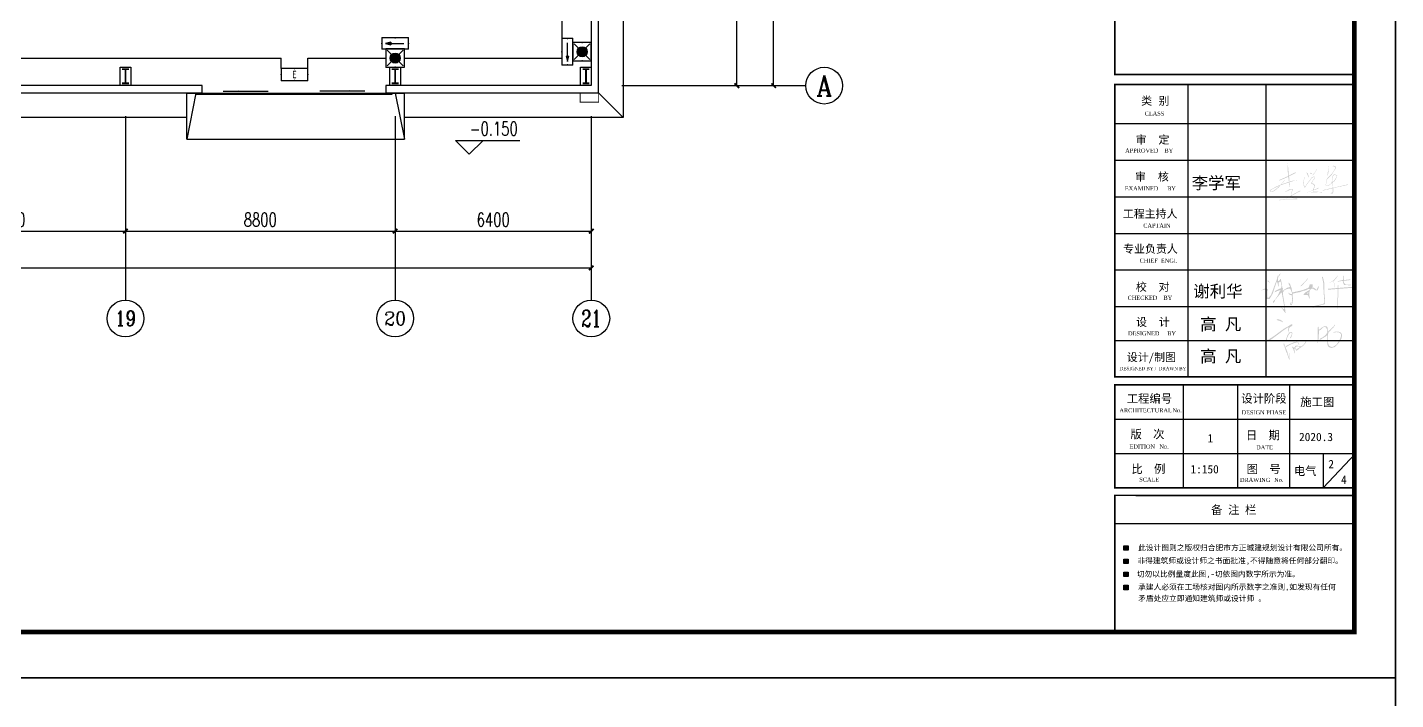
# Model space of a CAD drawing. Extents: x 54907 to 703237, y -798661 to -546661.
# Drawn here: x 210962 to 255607, y -673374 to -651426 of the extents above; entities that cross this region are included whole.
import ezdxf
from ezdxf.enums import TextEntityAlignment as Align

# ---------------------------------------------------------------- set-up
doc = ezdxf.new("R2010")
doc.units = 0
doc.header["$LTSCALE"] = 1000
doc.header["$MEASUREMENT"] = 0
for name, color, linetype in [('1', 140, 'Continuous'), ('AXIS', 3, 'Continuous'), ('AXIS_TEXT', 7, 'Continuous'), ('DIM_ELEV', 3, 'Continuous'), ('EQUIP-照明', 3, 'Continuous'), ('HATCH', 254, 'Continuous'), ('PUB_TEXT', 7, 'Continuous'), ('PUB_TITLE', 4, 'Continuous'), ('STAIR', 2, 'Continuous'), ('WALL', 5, 'Continuous'), ('WINDOW', 4, 'Continuous'), ('WIRE-照明', 1, 'Continuous')]:
    doc.layers.add(name, color=color, linetype=linetype)
doc.layers.add('yichutu', color=7, linetype='Continuous', true_color=0xffffff, plot=False)
doc.styles.add('_TCH_AXIS', font='COMPLEX', dxfattribs={"bigfont": 'GBCBIG'})
doc.styles.add('_TCH_DIM', font='SIMPLEX', dxfattribs={"bigfont": 'GBCBIG'})
doc.styles.add('_TCH_DIM_T3', font='SIMPLEX', dxfattribs={"width": 0.705882, "bigfont": 'GBCBIG'})
doc.styles.add('_TEL_ATTDEF', font='GBENOR', dxfattribs={"width": 0.8, "height": 3, "bigfont": 'GBCBIG'})
doc.styles.add('_TEL_DIM', font='SIMPLEX', dxfattribs={"width": 0.8, "height": 3.5, "bigfont": 'HZTXT'})
doc.styles.add('COMPLEX', font='COMPLEX')
doc.styles.add('GHF', font='times.ttf')
doc.styles.add('STYLE1', font='simhei.ttf', dxfattribs={"width": 0.8})
doc.dimstyles.new('_TCH_ARCH&&150', dxfattribs={"dimtxt": 446.25, "dimasz": 150, "dimexe": 375, "dimexo": 450, "dimgap": 150, "dimtad": 1, "dimdec": 0, "dimzin": 0, "dimdsep": 46, "dimtxsty": '_TCH_DIM_T3', "dimblk": 'ARCHTICK', "dimcen": 0.09, "dimclrt": 7, "dimazin": 2, "dimtfac": 1, "dimtdec": 0, "dimtix": 1, "dimtmove": 2, "dimatfit": 3, "dimldrblk": 'ARCHTICK', "dimfxl": 0, "dimtolj": 1, "dimtzin": 0, "dimarcsym": 0})

# ---------------------------------------------------------------- blocks, each defined once
blk = doc.blocks.new('hrththe')
h = blk.add_hatch(color=2)
h.paths.add_polyline_path([(641672, -50401), (641728, -50401), (641728, -50809), (641672, -50809)])
h.paths.add_polyline_path([(641588, -50809), (641812, -50809), (641812, -50865), (641588, -50865)])
h.paths.add_polyline_path([(641588, -50345), (641812, -50345), (641812, -50401), (641588, -50401)])
at = {"layer": 'PUB_TEXT'}
for p, q in [((641523, -50911), (641523, -50311)), ((641523, -50311), (641873, -50311)), ((641873, -50311), (641873, -50911)), ((641873, -50911), (641523, -50911))]:
    blk.add_line(p, q, dxfattribs=at)
blk = doc.blocks.new('$equip$00002604')
blk.add_hatch(color=256).paths.add_polyline_path([(0.275, 0.5, 1), (-0.274, 0.5, 1)])
for p, q in [((-0.429, 0.929), (-0.194, 0.694)), ((0.194, 0.694), (0.429, 0.929)), ((-0.429, 0.071), (-0.194, 0.306)), ((0.194, 0.306), (0.429, 0.071))]:
    blk.add_line(p, q)
at = {"const_width": 0.05}
blk.add_lwpolyline([(-0.5, 1), (-0.5, 0), (0.5, 0), (0.5, 1), (-0.5, 1), (-0.5, 0)], dxfattribs=at)
blk.add_lwpolyline([(-0.5, 1), (-0.5, 0), (0.5, 0), (0.5, 1)], close=True)
blk.add_circle((0, 0.5), 0.275)
for p in [(0, 1), (-0.5, 0.5), (0, 0), (0.5, 0.5)]:
    blk.add_point(p)
at = {"color": 7, "style": '_TEL_DIM', "flags": 1}
blk.add_attdef('A', text='', height=0.000025, dxfattribs=at).set_placement((0, 0), align=Align.MIDDLE_CENTER)
blk = doc.blocks.new('$equip$00002541')
blk.add_hatch(color=256).paths.add_polyline_path([(-0.24, 0.372), (-0.528, 0.3), (-0.24, 0.228)])
for p, q in [((-0.72, 0.6), (-0.72, 0)), ((0.72, 0.6), (-0.72, 0.6)), ((-0.72, 0), (0.72, 0)), ((-0.24, 0.372), (-0.528, 0.3)), ((-0.528, 0.3), (-0.24, 0.228)), ((-0.24, 0.372), (-0.24, 0.228)), ((0.72, 0), (0.72, 0.6))]:
    blk.add_line(p, q)
at = {"color": 7}
blk.add_line((-0.48, 0.3), (0.48, 0.3), dxfattribs=at)
at = {"const_width": 0.05}
blk.add_lwpolyline([(-0.72, 0.6), (-0.72, 0), (0.72, 0), (0.72, 0.6), (-0.72, 0.6), (-0.72, 0)], dxfattribs=at)
for p in [(-0.72, 0.3), (0, 0.6), (0, 0), (0.72, 0.3)]:
    blk.add_point(p)
at = {"color": 7, "style": '_TEL_DIM', "flags": 1}
blk.add_attdef('A', text='', height=0.00002, dxfattribs=at).set_placement((0, 0), align=Align.MIDDLE_CENTER)
blk = doc.blocks.new('$equip$00002534')
for p, q in [((-0.72, 0.66), (-0.72, 0)), ((0.72, 0.66), (-0.72, 0.66)), ((-0.72, 0), (0.72, 0)), ((0.72, 0), (0.72, 0.66))]:
    blk.add_line(p, q)
at = {"const_width": 0.05}
blk.add_lwpolyline([(-0.72, 0.66), (-0.72, 0), (0.72, 0), (0.72, 0.66), (-0.72, 0.66), (-0.72, 0)], dxfattribs=at)
for p in [(-0.72, 0.33), (0, 0.66), (0, 0), (0.72, 0.33)]:
    blk.add_point(p)
at = {"color": 7, "style": '_TEL_DIM'}
blk.add_attdef('$TEXT$', text='', height=0.4, dxfattribs=at).set_placement((0, 0.33), align=Align.MIDDLE_CENTER)
at = {"color": 7, "style": '_TEL_DIM', "flags": 1}
blk.add_attdef('A', text='', height=0.00002, dxfattribs=at).set_placement((0, 0), align=Align.MIDDLE_CENTER)
blk = doc.blocks.new('*U83')
at = {"layer": 'PUB_TEXT', "style": 'STYLE1'}
blk.add_text('备 注 栏', height=180, dxfattribs=at).set_placement((503976, -819747))
blk = doc.blocks.new('yct-1337-420-200550-63000-150-2010.0')
at = {"layer": 'yichutu', "color": 7, "true_color": 0xffffff}
blk.add_lwpolyline([(0, 0), (0, 63000), (200550, 63000), (200550, 0)], close=True, dxfattribs=at)
blk = doc.blocks.new('_ArchTick')
at = {"color": 0, "linetype": 'ByBlock', "const_width": 0.4}
blk.add_lwpolyline([(-0.5, -0.5), (0.5, 0.5)], dxfattribs=at)
blk = doc.blocks.new('*D298')
at = {"layer": 'AXIS', "color": 0, "lineweight": -2}
for p, q in [((230812, -638579), (234487, -638579)), ((234112, -653329), (234112, -638579)), ((230812, -653329), (234487, -653329))]:
    blk.add_line(p, q, dxfattribs=at)
at = {"layer": 'Defpoints', "color": 0}
for p in [(230362, -638579), (234112, -638579), (230362, -653329)]:
    blk.add_point(p, dxfattribs=at)
at = {"layer": 'AXIS', "color": 0, "lineweight": -2, "xscale": 150, "yscale": 150, "zscale": 150}
for p, rotation in [((234112, -638579), 90), ((234112, -653329), 270)]:
    blk.add_blockref('_ArchTick', p, dxfattribs=dict(at, rotation=rotation))
at = {"layer": 'AXIS', "color": 7, "insert": (233739, -645954), "char_height": 446.2, "attachment_point": 5, "rotation": 90, "style": '_TCH_DIM_T3'}
blk.add_mtext('\\A1;14750', dxfattribs=at)
blk = doc.blocks.new('*D300')
at = {"layer": 'AXIS', "color": 0, "lineweight": -2}
for p, q in [((230812, -623829), (235687, -623829)), ((235312, -653329), (235312, -623829)), ((230812, -653329), (235687, -653329))]:
    blk.add_line(p, q, dxfattribs=at)
at = {"layer": 'Defpoints', "color": 0}
for p in [(230362, -623829), (235312, -623829), (230362, -653329)]:
    blk.add_point(p, dxfattribs=at)
at = {"layer": 'AXIS', "color": 0, "lineweight": -2, "xscale": 150, "yscale": 150, "zscale": 150}
for p, rotation in [((235312, -623829), 90), ((235312, -653329), 270)]:
    blk.add_blockref('_ArchTick', p, dxfattribs=dict(at, rotation=rotation))
at = {"layer": 'AXIS', "color": 7, "insert": (234939, -638579), "char_height": 446.2, "attachment_point": 5, "rotation": 90, "style": '_TCH_DIM_T3'}
blk.add_mtext('\\A1;29500', dxfattribs=at)
blk = doc.blocks.new('*D342')
at = {"layer": 'AXIS', "color": 0, "lineweight": -2}
for p, q in [((206562, -654779), (206562, -658454)), ((214162, -654779), (214162, -658454)), ((206562, -658079), (214162, -658079))]:
    blk.add_line(p, q, dxfattribs=at)
at = {"layer": 'Defpoints', "color": 0}
for p in [(206562, -654329), (214162, -654329), (214162, -658079)]:
    blk.add_point(p, dxfattribs=at)
at = {"layer": 'AXIS', "color": 0, "lineweight": -2, "xscale": 150, "yscale": 150, "zscale": 150, "rotation": 180}
blk.add_blockref('_ArchTick', (206562, -658079), dxfattribs=at)
at = {"layer": 'AXIS', "color": 0, "lineweight": -2, "xscale": 150, "yscale": 150, "zscale": 150}
blk.add_blockref('_ArchTick', (214162, -658079), dxfattribs=at)
at = {"layer": 'AXIS', "color": 7, "insert": (210362, -657706), "char_height": 446.2, "attachment_point": 5, "style": '_TCH_DIM_T3'}
blk.add_mtext('\\A1;7600', dxfattribs=at)
blk = doc.blocks.new('*D343')
at = {"layer": 'AXIS', "color": 0, "lineweight": -2}
for p, q in [((214162, -654779), (214162, -658454)), ((222962, -654779), (222962, -658454)), ((214162, -658079), (222962, -658079))]:
    blk.add_line(p, q, dxfattribs=at)
at = {"layer": 'Defpoints', "color": 0}
for p in [(214162, -654329), (222962, -654329), (222962, -658079)]:
    blk.add_point(p, dxfattribs=at)
at = {"layer": 'AXIS', "color": 0, "lineweight": -2, "xscale": 150, "yscale": 150, "zscale": 150, "rotation": 180}
blk.add_blockref('_ArchTick', (214162, -658079), dxfattribs=at)
at = {"layer": 'AXIS', "color": 0, "lineweight": -2, "xscale": 150, "yscale": 150, "zscale": 150}
blk.add_blockref('_ArchTick', (222962, -658079), dxfattribs=at)
at = {"layer": 'AXIS', "color": 7, "insert": (218562, -657706), "char_height": 446.2, "attachment_point": 5, "style": '_TCH_DIM_T3'}
blk.add_mtext('\\A1;8800', dxfattribs=at)
blk = doc.blocks.new('*D344')
at = {"layer": 'AXIS', "color": 0, "lineweight": -2}
for p, q in [((222962, -654779), (222962, -658454)), ((229362, -654779), (229362, -658454)), ((222962, -658079), (229362, -658079))]:
    blk.add_line(p, q, dxfattribs=at)
at = {"layer": 'Defpoints', "color": 0}
for p in [(222962, -654329), (229362, -654329), (229362, -658079)]:
    blk.add_point(p, dxfattribs=at)
at = {"layer": 'AXIS', "color": 0, "lineweight": -2, "xscale": 150, "yscale": 150, "zscale": 150, "rotation": 180}
blk.add_blockref('_ArchTick', (222962, -658079), dxfattribs=at)
at = {"layer": 'AXIS', "color": 0, "lineweight": -2, "xscale": 150, "yscale": 150, "zscale": 150}
blk.add_blockref('_ArchTick', (229362, -658079), dxfattribs=at)
at = {"layer": 'AXIS', "color": 7, "insert": (226162, -657706), "char_height": 446.2, "attachment_point": 5, "style": '_TCH_DIM_T3'}
blk.add_mtext('\\A1;6400', dxfattribs=at)
blk = doc.blocks.new('*D345')
at = {"layer": 'AXIS', "color": 0, "lineweight": -2}
for p, q in [((77362, -654779), (77362, -659654)), ((229362, -654779), (229362, -659654)), ((77362, -659279), (229362, -659279))]:
    blk.add_line(p, q, dxfattribs=at)
at = {"layer": 'Defpoints', "color": 0}
for p in [(77362, -654329), (229362, -654329), (229362, -659279)]:
    blk.add_point(p, dxfattribs=at)
at = {"layer": 'AXIS', "color": 0, "lineweight": -2, "xscale": 150, "yscale": 150, "zscale": 150, "rotation": 180}
blk.add_blockref('_ArchTick', (77362, -659279), dxfattribs=at)
at = {"layer": 'AXIS', "color": 0, "lineweight": -2, "xscale": 150, "yscale": 150, "zscale": 150}
blk.add_blockref('_ArchTick', (229362, -659279), dxfattribs=at)
at = {"layer": 'AXIS', "color": 7, "insert": (153362, -658906), "char_height": 446.2, "attachment_point": 5, "style": '_TCH_DIM_T3'}
blk.add_mtext('\\A1;152000', dxfattribs=at)
blk = doc.blocks.new('_AXISO')
blk.add_circle((0, 0), 0.5)
at = {"layer": 'AXIS_TEXT', "style": 'COMPLEX', "width": 1.041667}
blk.add_attdef('A', text='', height=0.56, dxfattribs=at).set_placement((-0.25, -0.28), (0.25, -0.28), align=Align.FIT)
blk = doc.blocks.new('$DorLib2D$00000130')
at = {"color": 0, "linetype": 'Continuous'}
for p, q in [((-0.5333, 0.6601), (-0.5333, 0.5127)), ((0, 0.6601), (-0.5333, 0.6601)), ((0, 0.5127), (0, 0.6601)), ((0.5333, 0.6601), (0, 0.6601)), ((0.5333, 0.6601), (0.5333, 0.5127)), ((0, 0.5127), (-0.5333, 0.5127)), ((0.5333, 0.5127), (0, 0.5127)), ((-0.3853, 0.2694), (-0.1396, 0.2694)), ((-0.3853, 0.2694), (-0.2999, 0.2144)), ((-0.2999, 0.2144), (-0.2999, 0.2694)), ((0.3853, 0.2694), (0.1396, 0.2694)), ((0.2999, 0.2144), (0.2999, 0.2694)), ((0.3853, 0.2694), (0.2999, 0.2144))]:
    blk.add_line(p, q, dxfattribs=at)

msp = doc.modelspace()

# ---------------------------------------------------------------- hatches: boundary and pattern name
for points in [[(246738.2, -668497.8), (246882.3, -668497.8), (246882.3, -668353.8), (246738.2, -668353.8)], [(246738.2, -668926.7), (246882.3, -668926.7), (246882.3, -668782.8), (246738.2, -668782.8)], [(246738.2, -669355.7), (246882.3, -669355.7), (246882.3, -669211.7), (246738.2, -669211.7)], [(246738.2, -669784.6), (246882.3, -669784.6), (246882.3, -669640.7), (246738.2, -669640.7)]]:
    msp.add_hatch(color=256).paths.add_polyline_path(points)
at = {"layer": 'HATCH'}
h = msp.add_hatch(color=256, dxfattribs=at)
h.paths.add_polyline_path([(253188.2, -656816.7), (253183.9, -656819.7), (252950, -656815.7), (252867.3, -656813.2), (252753.4, -656809.4), (252731.8, -656806.5), (252752.3, -656798.5), (252907.1, -656755.3), (252910.5, -656784.3), (252929.3, -656796.3), (253049, -656802.7), (253100.7, -656804.3), (253132.7, -656807.4), (253150.6, -656807.1), (253165.3, -656810.2), (253184.3, -656812.5)], flags=16)
h.paths.add_polyline_path([(253564.9, -656465.6), (253549.9, -656474.7), (253541.8, -656455.6), (253557.9, -656317.4), (253572.9, -656264.3), (253602, -656244.3), (253638.1, -656249.3), (253681.2, -656262.3), (253679.2, -656300.4), (253637.1, -656373.5), (253590, -656442.6)], flags=16)
h.paths.add_polyline_path([(253590.3, -655961.5), (253563.5, -655962), (253553.1, -655973.6), (253549.4, -655971.1), (253553.7, -655953.4), (253567.1, -655944.8), (253592.2, -655947.3), (253639.3, -655958.9), (253653.4, -655987), (253653.4, -656005.4), (253647.3, -656035.3), (253635.1, -656058.6), (253512.5, -656251.1), (253432.2, -656323), (253393.9, -656362.5), (253367.5, -656399.6), (253356.7, -656443.9), (253345.9, -656484.7), (253338.7, -656535), (253333.9, -656578.1), (253345.9, -656587.7), (253399.9, -656581.7), (253449, -656562.5), (253487.4, -656541), (253512.5, -656501.4), (253523.3, -656465.5), (253535.3, -656428.4), (253537.7, -656387.7), (253537.7, -656339.7), (253552.1, -656275.1), (253573.7, -656236.7), (253618, -656227.2), (253701.9, -656251.1), (253694, -656279), (253674.3, -656343.3), (253630, -656418.8), (253597.6, -656463.1), (253552.1, -656489.5), (253556.9, -656629.6), (253566.5, -656663.1), (254063.8, -656548.8), (254042, -656570.6), (253571.8, -656673.3), (253575.4, -656716.7), (253575.4, -656750.6), (253575.4, -656791.6), (253565.7, -656825.5), (253547.6, -656854.5), (253484.7, -656844.8), (253506.5, -656819.4), (253521.5, -656832.3), (253553.6, -656813.4), (253552.4, -656733.7), (253557.2, -656678.1), (253218.8, -656759), (253235.7, -656739.7), (253360.2, -656709.5), (253501.6, -656675.7), (253554.8, -656661.2), (253547.6, -656616.5), (253536.5, -656548.1), (253541.5, -656506.6), (253528.2, -656496.9), (253519.3, -656521), (253467.3, -656566.8), (253413.7, -656592.4), (253385.7, -656598.6), (253342.2, -656597.9), (253327.5, -656586.2), (253328.2, -656549.7), (253343.8, -656437.2), (253364, -656374.3), (253389.6, -656335.5), (253505.6, -656227.4), (253549, -656169.3), (253600.2, -656094.5), (253624.8, -656043.3), (253632.7, -656006.8), (253629.8, -655989.1), (253611, -655969.4)])
h.paths.add_polyline_path([(253426.6, -655973.4), (253412, -655948.8), (253417.1, -656012.4), (253412, -656086.2), (253391.6, -656159.9), (253386.6, -656208.3), (253373.8, -656276.9), (253373.8, -656292.2), (253401.8, -656218.4), (253424.7, -656096.4)], flags=17)
h.paths.add_polyline_path([(252201.1, -656927.8), (252192.5, -656933.7), (251962.9, -657049.5), (252066.2, -657038.9), (252129.4, -657040.2), (252284.6, -657040.2), (252355.7, -657035), (252380.7, -657035), (252339.3, -657021.2), (252293.2, -657011.3), (252247.8, -656997.5), (252224.8, -656979.8), (252209.6, -656955.4)], flags=16)
h.paths.add_polyline_path([(252029.7, -656782.2), (251958.7, -656781.1), (252076.6, -656758.7), (252119.7, -656723.2), (252156.4, -656708.1), (252210.9, -656697.9), (252247.6, -656699.2), (252246.4, -656735.9), (252228.6, -656785.3), (252221, -656829.6), (252208.4, -656880.2), (252209.6, -656908.1), (252499.7, -656749.8), (252502.2, -656768.8), (252214.7, -656923.3), (252214.5, -656938.4), (252228.3, -656977.4), (252273.9, -656994.5), (252335.7, -657011.6), (252374.8, -657011.6), (252394.3, -657021.3), (252397.6, -657029.5), (252397.6, -657043.3), (252286.1, -657049.8), (252209.6, -657051.4), (252120.1, -657051.4), (252043.6, -657049.8), (251990.7, -657056.3), (251919, -657059.5), (251836, -657068.5), (251815.7, -657068.5), (251815.7, -657057.9), (251870.2, -657052.2), (251912.5, -657050.6), (251956.5, -657045.7), (252015.9, -657018.9), (252200.6, -656915.6), (252204.7, -656832.7), (252224.2, -656768.4), (252224.2, -656727.7), (252203.1, -656713.9), (252177.8, -656722), (252141.2, -656736.7), (252112.7, -656757), (252067.2, -656774.1)])
h.paths.add_polyline_path([(252333.1, -656420.9), (252319.9, -656422.7), (252189.8, -656470.8), (251967.6, -656540.1), (251779.4, -656609.4), (251603.9, -656698.5), (251504.9, -656764.9), (251553, -656781.9), (251629.4, -656759.3), (251697.3, -656704.1), (251745.4, -656671.6), (251811.9, -656605.1), (251988.8, -656410), (251993.8, -656414.6), (251928, -656496.1), (251827.5, -656606.6), (251796.4, -656646.2), (251708.6, -656722.5), (251628, -656779.1), (251564.3, -656793.2), (251524.7, -656789), (251497.8, -656769.2), (251516.2, -656733.8), (251695.9, -656630.6), (251823.3, -656572.6), (251896.8, -656545.8), (252181.4, -656452.3), (252281.9, -656425), (252325.6, -656415), (252347.5, -656415), (252371.1, -656420.2), (252372.6, -656426.7), (252334.6, -656459.9), (252321.8, -656473.3), (252303.7, -656486.2), (252316.8, -656470.4), (252348.6, -656441.2), (252362.4, -656426.4)])
h.paths.add_polyline_path([(251835.9, -656420.2), (251785.7, -656420.7), (252094.4, -656283.6), (252077.2, -655857.6), (252104.2, -656019.2), (252121.3, -656268.9), (252356.5, -656146.5), (252329.6, -656188.1), (252131.1, -656288.5), (252153.2, -656689.9), (252133.6, -656587.1), (252118.9, -656418.2), (252104.2, -656305.6)])
h.paths.add_polyline_path([(252628.1, -656350.7), (252657.6, -656289.1), (252613.9, -656356), (252609.8, -656425.7), (252596.1, -656514.6), (252607, -656589.7), (252633, -656655.3), (252663.1, -656640.3), (252680.9, -656606.1), (252708.2, -656559.7), (252782.1, -656464), (252860, -656358.8), (252892.9, -656328.7), (252927.1, -656313.7), (252957.2, -656315), (252951.7, -656354.7), (252924.3, -656394.3), (252897, -656436.7), (252869.6, -656474.9), (252850.5, -656514.6), (252861.4, -656531), (252927.1, -656558.3), (252954.4, -656587), (252955.8, -656623.9), (252938, -656655.3), (252923, -656690.9), (252901.1, -656741.4), (252884.7, -656753.7), (252693.2, -656812.5), (253191.8, -656829), (253193.1, -656806.8), (253152.5, -656800.2), (253092.6, -656796.1), (252990, -656793.4), (252944.8, -656787.9), (252929.4, -656786), (252917.5, -656746.9), (252947.6, -656726.4), (252979, -656726.4), (253052.9, -656703.2), (253085.7, -656686.8), (253092.6, -656663.5), (253062.5, -656677.2), (253052.6, -656681.7), (253021.4, -656697.7), (252988.6, -656703.2), (252957.2, -656714.1), (252927.1, -656720.9), (252966.7, -656630.7), (252979, -656581.5), (252961.3, -656559.7), (252927.1, -656533.7), (252873.7, -656513.2), (252900, -656444.8), (252957.2, -656373.8), (252969.5, -656331.4), (252969.5, -656295.9), (252931.2, -656295.9), (252872.4, -656320.5), (252793, -656428.5), (252716.4, -656526.9), (252677, -656589), (252652.4, -656625.8), (252638.3, -656632), (252630.6, -656614.4), (252611.1, -656537.2), (252611.9, -656450.2), (252623.4, -656380)])
h.paths.add_polyline_path([(253031.4, -656072.2), (253035.8, -656023.3), (253003.2, -656108), (252960.8, -656167.7), (252910.8, -656228.6), (252868.4, -656269.8), (252915.1, -656244.9), (252979.3, -656162.3)])
h.paths.add_polyline_path([(252823.8, -656207.9), (252816.4, -656160.6), (252827.1, -656181.9), (252832.8, -656193.1), (252843.4, -656199.2), (252861.9, -656191.6), (252878.2, -656186.2), (252873.8, -656210.1), (252853.2, -656210.1)])
h.paths.add_polyline_path([(252738.5, -656192.7), (252687.8, -656150.3), (252743.6, -656268.5), (252774.1, -656329.6), (252777.4, -656304.3)])
h = msp.add_hatch(color=256, dxfattribs=at)
h.paths.add_polyline_path([(252751.9, -660126.8), (252754.6, -660066.8), (252710.6, -660108.2)], flags=16)
h.paths.add_polyline_path([(253732, -659837.6), (253712.7, -659864.7), (253712.2, -659936), (253399, -659960.8), (253393.2, -659991.6), (253477.9, -659985.8), (253655.1, -659971.1), (253711.9, -659966.6), (253706.9, -660632.1), (253718.5, -660555.1), (253731.9, -660245.5), (253737.7, -660060.8), (253739.8, -659964.4), (253859, -659955.1), (254226.6, -659926.2), (254222.7, -659895.4), (253739.4, -659933.8), (253739, -659896.1), (253739, -659863.4)])
h.paths.add_polyline_path([(253711, -659736.7), (253742.7, -659708.8), (253846.4, -659683.3), (253894.1, -659666.3), (253894.1, -659577.9), (253890.7, -659547.3), (253909.4, -659525.2), (253909.4, -659557.5), (253911.1, -659635.7), (253921.3, -659676.5), (254135.7, -659649.3), (254127.1, -659674.8), (253917.9, -659702), (253909.4, -659725.8), (253929.8, -659780.2), (253984.2, -659826.1), (254040.4, -659826.1), (254137.4, -659822.7), (254154.4, -659831.2), (254127.1, -659851.6), (254055.7, -659843.1), (254003, -659836.3), (253924.7, -659836.3), (253900.9, -659785.3), (253880.5, -659707.1), (253857.3, -659706.9), (253770.5, -659718.3), (253747.8, -659729.7)])
h.paths.add_polyline_path([(253697.5, -659575.3), (253721.4, -659520.1), (253587, -659681.5), (253481.9, -659745.4), (253416.8, -659784.9), (253584.8, -659701), (253593.5, -659803.8), (253592.4, -659880.7), (253591.9, -659919.7), (253605.4, -659910), (253598.9, -659699.9)])
h.paths.add_polyline_path([(253231.4, -659578.8), (253199.6, -659560.4), (253245.3, -659774.7), (253256.7, -660087.1), (253279.5, -660347), (253279.5, -660424.6), (253227, -660461.1), (253094.7, -660488.4), (252955.5, -660520.3), (252921.3, -660536.3), (252896.2, -660581.9), (252957.8, -660563.7), (253110.7, -660511.2), (253295.5, -660463.3), (253304.6, -660337.9), (253281.8, -660098.5), (253279.5, -659774.7), (253254.9, -659663.8)])
h.paths.add_polyline_path([(252745.8, -659639.4), (252745.8, -659618.5), (252495.3, -659880.4), (252545.4, -659861.8), (252694.5, -659696.5)], flags=17)
h.paths.add_polyline_path([(251360.6, -659985.9), (251208.9, -660014.1), (251280.6, -659986), (251336.8, -659952.3), (251397.2, -659957.9), (251443.6, -659983.2), (251419.7, -660045), (251416.9, -660094.1), (251416.9, -660150.3), (251416.9, -660210.6), (251435.1, -660256.9), (251466, -660249.9), (251541.9, -660158.7), (251745.6, -659609.8), (251734.4, -659542.4), (251737.2, -659505.9), (251744.2, -659549.4), (251752.6, -659583.1), (251843.9, -659451.1), (251848.2, -659475), (251825.7, -659519.9), (251776.5, -659573.3), (251769.5, -659632.2), (251770.9, -659702.4), (251797.6, -659709.4), (251836.9, -659657.5), (251856.6, -659626.6), (251874.9, -659710.8), (251894.5, -659814.7), (251905.8, -659886.3), (251911.4, -659931.2), (251933.9, -659956.5), (251917, -660004.2), (251932.5, -660028.1), (251974.6, -659987.4), (252074.3, -659924.2), (252130.5, -659914.4), (252161.5, -659897.6), (252117.9, -659804.9), (252117.9, -659755.8), (252165.7, -659816.1), (252217.6, -659963.5), (252223.3, -660025.3), (252237.3, -660080.1), (252555.2, -660009.5), (252760.2, -659930), (252792.1, -659864.6), (252809.7, -659811.6), (252894.6, -659818.7), (252894.6, -659905.2), (252857.5, -659912.3), (252938.8, -659926.4), (252993.6, -659965.3), (253023.6, -660004.2), (253094.3, -659855.8), (253094.3, -659915.8), (253080.2, -659970.6), (253051.9, -660016.5), (252991.8, -660013), (252949.4, -659983), (252910.5, -659956.5), (252869.8, -659956.5), (252818.6, -659991.8), (252797.4, -660034.2), (252792.1, -660108.4), (252795.6, -660194.9), (252797.4, -660239.2), (252800.9, -660304.5), (252770.8, -660228.5), (252763.8, -660203.8), (252732, -660161.4), (252666.6, -660163.1), (252633, -660163.1), (252587, -660152.5), (252613.5, -660133.1), (252664.8, -660073.1), (252712.5, -660048.3), (252765.5, -660020.1), (252809.7, -659970.6), (252754.9, -659970.6), (252684.2, -660007.7), (252571.1, -660034.2), (252482.7, -660069.5), (252355.4, -660092.5), (252293.6, -660108.4), (252249.4, -660119), (252242.3, -660177.3), (252242.3, -660221.4), (252260, -660267.4), (252260, -660300.9), (252249.4, -660369.8), (252239.6, -660433), (252214, -660498.8), (252155.9, -660476.1), (252159.2, -660392.8), (252180.4, -660445.8), (252210.5, -660458.1), (252231.7, -660302.7), (252226.4, -660239.1), (252217.5, -660202), (252215.8, -660161.4), (252184, -660161.4), (252153.9, -660157.8), (252141.5, -660150.8), (252123.1, -660140.2), (252116.8, -660117.2), (252122.1, -660089), (252146.8, -660119), (252173.4, -660126.1), (252217.5, -660133.1), (252228.2, -660117.2), (252221.1, -660080.1), (252208.7, -660051.9), (252192.5, -660014.9), (252169.8, -659961.8), (252146.8, -659951.2), (252077.9, -659965.3), (252021.3, -659986.5), (251978.9, -660004.2), (251952.4, -660046.6), (251934.2, -660075.6), (251930.3, -660147.6), (251973.1, -660404.1), (252017.8, -660757), (251975.2, -660714.4), (251847.3, -660526.1), (251952.8, -660631.5), (251981.9, -660595.6), (251896.7, -660122.6), (251878.8, -660077.8), (251802.5, -660169.7), (251686.2, -660309.8), (251649.9, -660389.4), (251609.6, -660420.8), (251605.1, -660375.9), (251672.4, -660313.1), (251750.9, -660196.6), (251818.2, -660057.6), (251856.3, -660017.2), (251827.2, -660006), (251741.9, -660035.2), (251665.6, -660071), (251652.2, -660077.8), (251676.9, -660032.9), (251762.1, -659988.1), (251818.9, -659958.2), (251867.5, -659943.3), (251885.5, -659862.6), (251869.8, -659793.1), (251863.1, -659750.5), (251845.1, -659721.3), (251795.8, -659752.7), (251784.5, -659817.7), (251795.8, -659882.7), (251777.8, -659898.4), (251773.3, -659860.3), (251759.9, -659802), (251744.2, -659741.5), (251730.7, -659723.6), (251661.2, -659918.6), (251596.1, -660122.6), (251519.8, -660248.1), (251490.7, -660297.5), (251398.7, -660293), (251389.7, -660221.2), (251394.2, -660113.6), (251385.2, -660010.5)])
h.paths.add_polyline_path([(251511, -659762.8), (251457.6, -659731.9), (251407, -659703.8), (251457.6, -659694)], flags=17)
h = msp.add_hatch(color=256, dxfattribs=at)
h.paths.add_polyline_path([(253151.2, -661270.7), (253142.4, -661278.3), (253119.9, -661290), (253101.9, -661291.8), (253091.1, -661274.7), (253091.1, -661236.1), (253096.5, -661210), (253085.7, -661193), (253062.3, -661232.5), (253058.7, -661266.6), (253061.4, -661307.1), (253062.3, -661365.5), (253062.3, -661416.7), (253058.1, -661504.8), (253062.3, -661619.1), (253059.5, -661678.3), (253055.2, -661720.6), (253076.6, -661722.7), (253079.2, -661675.5), (253096.2, -661565.5), (253100.4, -661513.3), (253100.4, -661458.3), (253103.2, -661370.8), (253104.6, -661334.2), (253123, -661315.8), (253172.4, -661293.3), (253209.1, -661252.4), (253244.3, -661218.5), (253293.7, -661205.8), (253341.7, -661225.6), (253368.5, -661291.9), (253372.8, -661359.6), (253372.8, -661394.8), (253334.7, -661452.6), (253300.8, -661490.7), (253228.8, -661542.9), (253147, -661586.6), (253121.6, -661619.1), (253149.8, -661626.1), (253204.8, -661588), (253264.1, -661551.4), (253331.9, -661510.5), (253375.6, -661473.8), (253381.2, -661545.7), (253377, -661647.3), (253374.2, -661703.7), (253379.8, -661774.2), (253401, -661836.3), (253439.1, -661868.7), (253502.6, -661891.3), (253615.5, -661865.9), (253673.4, -661809.5), (253722.8, -661757.3), (253753.9, -661722), (253801.8, -661645.9), (253841.4, -661576.8), (253854.1, -661504.8), (253851.2, -661444.2), (253816, -661384.9), (253755.3, -661363.8), (253710.1, -661361), (253615.5, -661366.6), (253571.8, -661387.8), (253552, -661408.9), (253607.1, -661386.4), (253684.7, -661375.1), (253779.3, -661392), (253824.4, -661439.9), (253825.8, -661499.2), (253800.4, -661583.8), (253753.9, -661664.2), (253712.9, -661727.7), (253691.8, -661765.7), (253642.4, -661806.6), (253580.3, -661846.1), (253537.9, -661861.6), (253480, -661851.8), (253423.6, -661801), (253398.2, -661723.4), (253394, -661637.4), (253401, -661521.7), (253396.8, -661466.7), (253401, -661437.1), (253412.3, -661401.9), (253423.2, -661367.9), (253474.4, -661338.4), (253509.7, -661284.8), (253567.6, -661236.9), (253626.8, -661155.1), (253629.7, -661118.4), (253611.3, -661148), (253577.4, -661196), (253528, -661236.9), (253498.4, -661270.7), (253465.9, -661301.7), (253434.9, -661321.5), (253410.9, -661341.2), (253388.3, -661359.6), (253388.3, -661328.5), (253392.5, -661282), (253389.7, -661238.3), (253368.5, -661200.2), (253338.9, -661183.3), (253289.5, -661181.8), (253244.3, -661201.6), (253196.4, -661228.4), (253168.7, -661243.8)])
h.paths.add_polyline_path([(252394.7, -661702.7), (252377.5, -661706.5), (252322.2, -661723.5), (252217.3, -661761.7), (252086.1, -661830.8), (252007.5, -661876.4), (252033, -661920.4), (252069.9, -662011), (252084, -662059.2), (252103.9, -662128.6), (252112.4, -662161.2), (252123.7, -662190.9), (252123.7, -662172.5), (252122.3, -662138.5), (252125.1, -662114.4), (252125.1, -662083.3), (252128, -662060.6), (252142.1, -662061), (252142.1, -662078.7), (252137.7, -662155.8), (252137.7, -662211), (252148.7, -662248.5), (252159.8, -662277.1), (252128.9, -662257.3), (252095.8, -662182.3), (252069.3, -662087.5), (252020.7, -661977.3), (251989.9, -661873.6), (251952.3, -661796.5), (251952.3, -661734.7), (251976.6, -661765.6), (251996.5, -661862.6), (252024.5, -661834), (252078.4, -661802.8), (252142.1, -661773), (252204.5, -661744.7), (252285.3, -661709.3), (252337.8, -661695.1), (252381.7, -661688.1), (252394.5, -661691), (252406.9, -661696.7), (252426.1, -661713.5), (252436.9, -661734.5), (252446.8, -661761), (252460.4, -661791.4), (252458.7, -661798.8), (252452.8, -661797.5), (252448.6, -661785.1), (252435.2, -661761.6), (252421.8, -661739.9), (252412.4, -661721.5), (252404.1, -661708.8)])
h.paths.add_polyline_path([(252339.7, -661868.8), (252332.3, -661888.9), (252352.3, -661904.7), (252359.7, -661922.7), (252360.8, -661943.8), (252402, -661916.4), (252451.7, -661886.8), (252476, -661865.7), (252462.3, -661844.5), (252423.1, -661842.4), (252379.8, -661842.4)], flags=16)
h.paths.add_polyline_path([(252320.6, -661853), (252291.2, -661887.4), (252258.3, -661867.7), (252243.5, -661843), (252230.4, -661831.5), (252236.9, -661889), (252266.5, -661928.5), (252284.6, -661986), (252296.2, -662025.5), (252292.9, -662068.2), (252317.5, -662046.9), (252317.5, -661999.2), (252304.4, -661959.7), (252302.7, -661918.6), (252320.8, -661897.3), (252347.2, -661926.8), (252352.1, -661982.7), (252362, -661982.7), (252411.3, -661956.4), (252464, -661912.1), (252491.9, -661890.7), (252546.2, -661854.5), (252597.2, -661816.7), (252633.4, -661777.2), (252661.4, -661737.8), (252679.5, -661709.8), (252695.9, -661660.5), (252684.4, -661639.2), (252673.6, -661673.4), (252646.2, -661723.1), (252606, -661786.4), (252554.2, -661823.4), (252534.2, -661837.7), (252483.4, -661838.2), (252465.4, -661829.7), (252417.9, -661823.4), (252367.1, -661815), (252352.3, -661815)])
h.paths.add_polyline_path([(252042.2, -661591), (252024.8, -661636.7), (252034.4, -661645.2), (252059.9, -661627.5), (252058.8, -661583.2), (252097.6, -661490.3), (252128.6, -661439.4), (252170.7, -661396.2), (252208.3, -661391.8), (252222.7, -661428.3), (252208.3, -661471.5), (252190.6, -661512.4), (252171.8, -661542.3), (252159.6, -661571.1), (252171.8, -661576.6), (252190.6, -661560), (252210.5, -661517.9), (252227.1, -661467), (252237.1, -661423.9), (252231.6, -661396.2), (252221.6, -661371.8), (252189.5, -661370.7), (252161.8, -661379.6), (252138.5, -661387.3), (252077.6, -661472.6), (252074.3, -661492.5), (252059.9, -661520.2), (252046.6, -661557.8)], flags=17)
h.paths.add_polyline_path([(251421.8, -661660.9), (251382.9, -661632.7), (251457.5, -661619.9), (251649.5, -661494.1), (251967.2, -661259.7), (252073.9, -661202.2), (252180.5, -661134), (252214.6, -661112.7), (252244.5, -661140.4), (252216.8, -661178.7), (252159.2, -661208.6), (252129.3, -661259.7), (252116.5, -661310.9), (252103.7, -661376.9), (252093.1, -661406.8), (252093.1, -661370.5), (252093.1, -661325.8), (252097.3, -661278.9), (252112.3, -661242.7), (252108, -661208.6), (252067.5, -661238.4), (251933.1, -661325.8), (251820.1, -661415.3), (251664.4, -661528.2), (251585.5, -661590), (251500.2, -661643.3)])
h.paths.add_polyline_path([(251777.4, -660957.1), (251728.4, -660961.4), (251751.8, -660993.3), (251807.3, -660999.7), (251911.8, -661046.6), (251935.5, -661057.2), (251903.3, -661010.4), (251835, -660972)])

# ---------------------------------------------------------------- linework, layer by layer
at = {"color": 2}
msp.add_line((229602, -653568.7), (230402, -654368.7), dxfattribs=at)
for points in [[(230402, -636528.7), (230402, -654368.7), (223262, -654368.7)], [(216162, -654368.7), (84962, -654368.7)]]:
    msp.add_lwpolyline(points, dxfattribs=at)
at = {"const_width": 30}
msp.add_lwpolyline([(229602, -653568.7), (229602, -653868.7), (229002, -653868.7), (229002, -653568.7)], dxfattribs=at)
for points in [[(246738.2, -668353.8), (246882.3, -668353.8), (246882.3, -668497.8), (246738.2, -668497.8)], [(246738.2, -668782.8), (246882.3, -668782.8), (246882.3, -668926.7), (246738.2, -668926.7)], [(246738.2, -669211.7), (246882.3, -669211.7), (246882.3, -669355.7), (246738.2, -669355.7)], [(246738.2, -669640.7), (246882.3, -669640.7), (246882.3, -669784.6), (246738.2, -669784.6)]]:
    msp.add_lwpolyline(points, close=True)
at = {"layer": '1'}
msp.add_line((247125.2, -666704.1), (254296.6, -666704.1), dxfattribs=at)
at = {"layer": 'AXIS'}
for p, q in [((230362, -653328.7), (236362, -653328.7)), ((214162, -654328.7), (214162, -660328.7)), ((222962, -654328.7), (222962, -660328.7)), ((229362, -654328.7), (229362, -660328.7))]:
    msp.add_line(p, q, dxfattribs=at)
at = {"layer": 'DIM_ELEV'}
for p, q in [((225380.4, -655566), (224930.4, -655116)), ((224930.4, -655116), (227033.2, -655116)), ((225380.4, -655566), (225830.4, -655116))]:
    msp.add_line(p, q, dxfattribs=at)
at = {"layer": 'PUB_TITLE'}
for p, q in [((255606.6, -672661.4), (255606.6, -609661.4)), ((55056.6, -672661.4), (255606.6, -672661.4)), ((255606.6, -672661.4), (55056.6, -672661.4)), ((255606.6, -735661.4), (255606.6, -672661.4))]:
    msp.add_line(p, q, dxfattribs=at)
at = {"layer": 'PUB_TITLE', "color": 4}
for p, q in [((246448.5, -652969.9), (254296.6, -652969.9)), ((248827.1, -653287.4), (248827.1, -662838.7)), ((251374.5, -653287.4), (251374.5, -662838.7)), ((246448.5, -654569.5), (254296.6, -654569.5)), ((246448.5, -655763.5), (254296.6, -655763.5)), ((246448.5, -656957.4), (254296.6, -656957.4)), ((246448.5, -658151.3), (254296.6, -658151.3)), ((246448.5, -659345.2), (254296.6, -659345.2)), ((246448.5, -660539.1), (254296.6, -660539.1)), ((246448.5, -661644.8), (254296.6, -661644.8)), ((246448.5, -663100.8), (254296.6, -663100.8)), ((246448.5, -663100.8), (254296.6, -663100.8)), ((248677.8, -663100.8), (248677.8, -666458.7)), ((250443.1, -663100.8), (250443.1, -666458.7)), ((252148.9, -663100.8), (252148.9, -666458.7)), ((246448.5, -664220.1), (254296.6, -664220.1)), ((246448.5, -665339.4), (254296.6, -665339.4)), ((254296.6, -665339.4), (253240.6, -666458.7)), ((253240.6, -665339.4), (253240.6, -666458.7)), ((246448.5, -667619.3), (254296.6, -667619.3))]:
    msp.add_line(p, q, dxfattribs=at)
at = {"layer": 'PUB_TITLE', "const_width": 150}
msp.add_lwpolyline([(58806.6, -671161.4), (254256.6, -671161.4), (254256.6, -611161.4), (58806.6, -611161.4)], close=True, dxfattribs=at)
at = {"layer": 'PUB_TITLE', "color": 4, "const_width": 52.8}
for points in [[(246448.5, -636092.7), (254296.6, -636092.7), (254296.6, -652969.9), (246448.5, -652969.9)], [(246448.5, -662838.7), (254296.6, -662838.7), (254296.6, -653287.4), (246448.5, -653287.4)], [(246448.5, -663100.8), (254296.6, -663100.8), (254296.6, -666458.7), (246448.5, -666458.7)]]:
    msp.add_lwpolyline(points, close=True, dxfattribs=at)
msp.add_lwpolyline([(246448.5, -671147.5), (246448.5, -666704.1), (254296.6, -666704.1), (254296.6, -671147.5)], dxfattribs=at)
at = {"layer": 'STAIR'}
for p, q in [((216162, -655071.7), (216162, -653571.7)), ((216162, -653571.7), (223262, -653571.7)), ((216462, -653571.7), (216162, -655071.7)), ((222962, -653571.7), (223262, -655071.7)), ((223262, -655071.7), (223262, -653571.7)), ((216162, -655071.7), (223262, -655071.7))]:
    msp.add_line(p, q, dxfattribs=at)
at = {"layer": 'WALL'}
for p, q in [((229362, -636028.7), (229362, -653328.7)), ((229602, -653568.7), (229602, -636028.7)), ((216662, -653328.7), (84462, -653328.7)), ((84462, -653568.7), (216662, -653568.7)), ((216662, -653568.7), (216662, -653328.7)), ((229362, -653328.7), (222662, -653328.7)), ((222662, -653328.7), (222662, -653568.7)), ((222662, -653568.7), (229602, -653568.7))]:
    msp.add_line(p, q, dxfattribs=at)
at = {"layer": 'WIRE-照明', "linetype": 'Continuous'}
for p, q in [((228402, -639649.3), (228402, -651789.7)), ((206862, -652428.8), (219246.8, -652428.8)), ((219246.8, -652768.3), (219246.8, -652428.8)), ((220110.8, -652768.3), (220110.8, -652428.8)), ((220110.8, -652428.8), (222662, -652428.8)), ((223262, -652428.8), (228402, -652428.8))]:
    msp.add_line(p, q, dxfattribs=at)

# ---------------------------------------------------------------- block references
for p in [(-427535.7, -602417.3), (-418735.7, -602417.3), (-412511, -602417.3)]:
    msp.add_blockref('hrththe', p)
at = {"xscale": 1.507563652703539, "yscale": 1.507563604507595, "zscale": 1.507563615321257}
msp.add_blockref('*U83', (-510191.7, 568505.6), dxfattribs=at)
at = {"layer": 'AXIS'}
ref = msp.add_blockref('_AXISO', (236962, -653328.7), dxfattribs=dict(at, xscale=1200, yscale=1200, zscale=1200))
ref.add_attrib('A', 'A', dxfattribs={"layer": 'AXIS_TEXT', "height": 668.2, "style": '_TCH_AXIS', "width": 0.888889}).set_placement((236707.5, -653662.7), (237216.5, -653662.7), align=Align.FIT)
ref = msp.add_blockref('_AXISO', (214162, -660928.7), dxfattribs=dict(at, xscale=1200, yscale=1200, zscale=1200))
ref.add_attrib('A', '19', dxfattribs={"layer": 'AXIS_TEXT', "height": 492.67, "style": '_TCH_AXIS'}).set_placement((213821.8, -661175), (214502.2, -661175), align=Align.FIT)
ref = msp.add_blockref('_AXISO', (222962, -660928.7), dxfattribs=dict(at, xscale=1200, yscale=1200, zscale=1200))
ref.add_attrib('A', '20', dxfattribs={"layer": 'AXIS_TEXT', "height": 441.41, "style": '_TCH_AXIS'}).set_placement((222604.7, -661149.4), (223319.3, -661149.4), align=Align.FIT)
ref = msp.add_blockref('_AXISO', (229362, -660928.7), dxfattribs=dict(at, xscale=1200, yscale=1200, zscale=1200))
ref.add_attrib('A', '21', dxfattribs={"layer": 'AXIS_TEXT', "height": 540.28, "style": '_TCH_AXIS', "width": 0.862069}).set_placement((229040.4, -661198.8), (229683.6, -661198.8), align=Align.FIT)
at = {"layer": 'EQUIP-照明', "xscale": 600, "yscale": 600, "zscale": 600}
for name, p in [('$equip$00002541', (222962, -652128.8)), ('$equip$00002604', (222962, -652728.8))]:
    msp.add_blockref(name, p, dxfattribs=at)
at = {"layer": 'EQUIP-照明', "xscale": 600, "yscale": 600, "zscale": 600, "rotation": 90}
for name, p in [('$equip$00002541', (228762, -652221.7)), ('$equip$00002604', (229362, -652221.7))]:
    msp.add_blockref(name, p, dxfattribs=at)
at = {"layer": 'EQUIP-照明'}
ref = msp.add_blockref('$equip$00002534', (219678.8, -653164.3), dxfattribs=dict(at, xscale=600, yscale=600, zscale=600))
ref.add_attrib('$TEXT$', 'E', dxfattribs={"layer": '0', "color": 7, "height": 240, "style": '_TEL_ATTDEF'}).set_placement((219678.8, -652966.3), align=Align.MIDDLE_CENTER)
at = {"layer": 'WINDOW', "xscale": -6000, "yscale": -240, "zscale": -6000}
msp.add_blockref('$DorLib2D$00000130', (219662, -653448.7), dxfattribs=at)
at = {"layer": 'yichutu'}
for p in [(55056.6, -672661.4), (55056.6, -735661.4)]:
    msp.add_blockref('yct-1337-420-200550-63000-150-2010.0', p, dxfattribs=at)

# ---------------------------------------------------------------- texts
at = {"layer": 'DIM_ELEV', "color": 7, "style": '_TCH_DIM', "width": 0.705882}
msp.add_text('-0.150', height=446.25, dxfattribs=at).set_placement((225398.2, -654958.5))
at = {"layer": 'PUB_TEXT'}
for s, height, style, p in [(' 类', 261.19, 'STYLE1', (247126.6, -653955.2)), ('别', 261.2, 'STYLE1', (247869.5, -653955.2)), ('CLASS', 134.32, 'GHF', (247418.9, -654308.5)), ('审', 261.2, 'STYLE1', (247126.6, -655225.4)), ('定', 261.2, 'STYLE1', (247869.5, -655225.4)), ('APPROVED', 134.32, 'GHF', (246782.9, -655516.1)), ('BY', 134.32, 'GHF', (248063.2, -655516.1)), ('审', 261.2, 'STYLE1', (247106.4, -656432.8)), ('核', 261.2, 'STYLE1', (247849.3, -656432.8)), ('李学军', 393.75, 'STYLE1', (248950.9, -656703.9)), ('EXAMINED', 134.32, 'GHF', (246769.9, -656751.6)), ('BY', 134.32, 'GHF', (248151.1, -656751.6)), ('工程主持人', 261.19, 'STYLE1', (246706.2, -657643.2)), ('CAPTAIN', 134.32, 'GHF', (247372.8, -657964.7)), ('专业负责人', 261.19, 'STYLE1', (246715.6, -658788.5)), ('CHIEF', 134.32, 'GHF', (247253.4, -659108.9)), ('ENGI.', 134.32, 'GHF', (247946.6, -659108.9)), ('校', 261.2, 'STYLE1', (247130, -660031.6)), ('对', 261.2, 'STYLE1', (247872.9, -660031.6)), ('谢利华', 393.75, 'STYLE1', (249003.4, -660237.9)), ('CHECKED', 134.32, 'GHF', (246861.6, -660323.6)), ('BY', 134.32, 'GHF', (248033.7, -660323.6)), ('设', 261.2, 'STYLE1', (247137.8, -661177.1)), ('计', 261.2, 'STYLE1', (247880.8, -661177.1)), ('高 凡', 393.75, 'STYLE1', (249228.9, -661313.7)), ('DESIGNED', 134.32, 'GHF', (246874, -661484.3)), ('BY', 134.32, 'GHF', (248155.6, -661484.3)), ('设计/制图', 261.19, 'STYLE1', (246834.9, -662325.8)), ('高 凡', 393.75, 'STYLE1', (249228.9, -662357.7)), ('工程编号', 271.36, 'STYLE1', (246834, -663682.8)), (' 设计阶段', 271.36, 'STYLE1', (250382.3, -663679.3)), ('ARCHITECTURAL', 134.324, 'GHF', (246594.8, -663997.4)), ('No.', 134.32, 'GHF', (248326.8, -663997.4)), ('施工图', 271.36, 'STYLE1', (252494.4, -663790.8)), ('     DESIGN PHASE', 134.324, 'GHF', (250324.4, -664063.1)), ('版  次', 271.36, 'STYLE1', (246953.3, -664843.3)), ('1', 271.4, 'STYLE1', (249471.9, -664976.3)), ('日  期', 271.36, 'STYLE1', (250722.4, -664876.8)), ('2020.3', 271.36, 'STYLE1', (252455.6, -664932.5)), ('EDITION', 134.32, 'GHF', (246923.7, -665178.6)), ('No.', 134.32, 'GHF', (247898.3, -665178.6)), ('DATE', 134.32, 'GHF', (251056.1, -665204.9)), ('2', 271.4, 'STYLE1', (253410.7, -665818.9)), ('比  例', 271.36, 'STYLE1', (246984.5, -665981.5)), ('1:150', 271.36, 'STYLE1', (248912.8, -665986.7)), ('图  号', 271.36, 'STYLE1', (250746, -665981.2)), ('电气', 271.36, 'STYLE1', (252287, -666046.9)), ('4', 271.4, 'STYLE1', (253827.2, -666329.8)), ('SCALE', 134.32, 'GHF', (247242.1, -666256.8)), ('DRAWING', 134.32, 'GHF', (250527, -666267.9)), ('No.', 134.32, 'GHF', (251643.1, -666267.9))]:
    msp.add_text(s, height=height, dxfattribs=dict(at, style=style)).set_placement(p)
at = {"layer": 'PUB_TEXT', "style": 'STYLE1', "width": 1}
for s, p in [('此设计图则之版权归合肥市方正城建规划设计有限公司所有。', (247203.1, -668503.3)), ('非得建筑师或设计师之书面批准,不得随意将任何部分翻印。', (247182, -668929)), ('切勿以比例量度此图,-切依图内数字所示为准。', (247159.8, -669362.6)), ('承建人必须在工场核对图内所示数字之准则,如发现有任何', (247203.1, -669785.2)), ('矛盾处应立即通知建筑师或设计师 。', (247203.1, -670159.5))]:
    msp.add_text(s, height=180.455, dxfattribs=at).set_placement(p)
at = {"layer": 'PUB_TEXT', "insert": (246602.4, -662509.2), "char_height": 108.802, "width": 3429.945, "attachment_point": 1, "style": 'GHF'}
msp.add_mtext('DESIGNED BY /  DRAWN BY', dxfattribs=at)

# ---------------------------------------------------------------- dimensions: what is measured, and where the dimension line sits
at = {"layer": 'AXIS'}
for p1, p2, distance, picture, middle in [((230362, -653328.7), (230362, -623828.7), -4950, '*D300', (234938.9, -638578.7)), ((230362, -653328.7), (230362, -638578.7), -3750, '*D298', (233738.9, -645953.7)), ((77362, -654328.7), (229362, -654328.7), -4950, '*D345', (153362, -658905.5)), ((206562, -654328.7), (214162, -654328.7), -3750, '*D342', (210362, -657705.5)), ((214162, -654328.7), (222962, -654328.7), -3750, '*D343', (218562, -657705.5)), ((222962, -654328.7), (229362, -654328.7), -3750, '*D344', (226162, -657705.5))]:
    dim = msp.add_aligned_dim(p1=p1, p2=p2, distance=distance, dimstyle='_TCH_ARCH&&150', dxfattribs=at)
    dim.commit()
    dim.dimension.update_dxf_attribs({"geometry": picture, "text_midpoint": middle})

doc.saveas('drawing.dxf')
